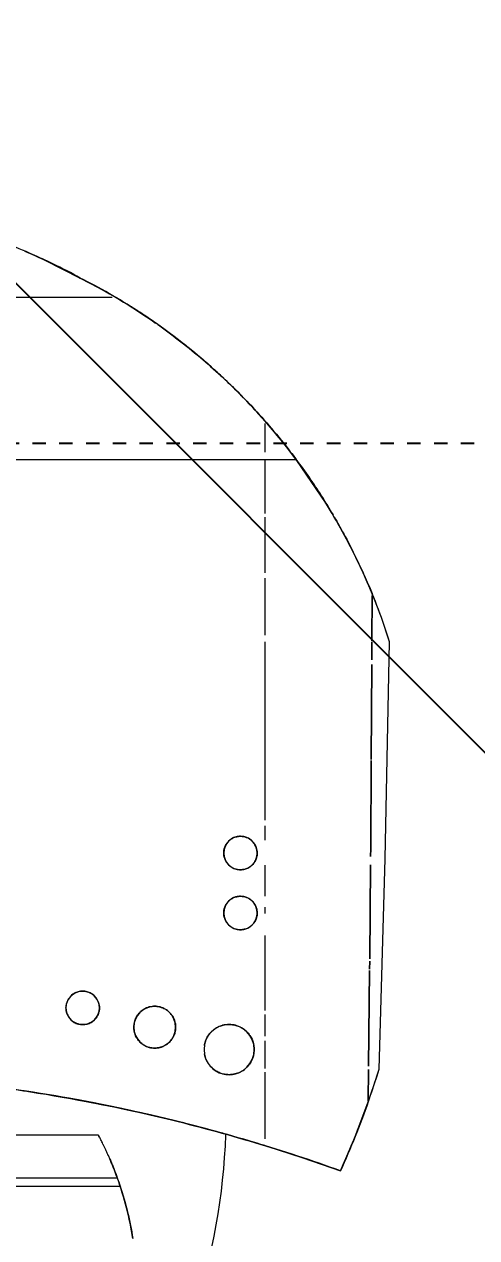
# Model space of a CAD drawing. Header units: inches. Extents: x -11331628 to 26860, y -6840660 to 4773.
# Drawn here: x 2373.18 to 2376.56, y -2142.61 to -2133.55 of the extents above; entities that cross this region are included whole.
import ezdxf
from ezdxf import colors
from ezdxf.entities.mleader import LeaderData, LeaderLine
from ezdxf.math import Vec2, Vec3

# ---------------------------------------------------------------- set-up
doc = ezdxf.new("R2010")
doc.units = ezdxf.units.IN
doc.header["$LTSCALE"] = 0.5
doc.header["$MEASUREMENT"] = 0
doc.linetypes.add('HIDDEN2', pattern=[0.1875, 0.125, -0.0625])
doc.layers.get('Defpoints').update_dxf_attribs({"color": 140})
for name, color, linetype in [('A-HATH', 9, 'Continuous'), ('DETL-1', 9, 'Continuous'), ('DETL-3', 4, 'Continuous')]:
    doc.layers.add(name, color=color, linetype=linetype)
doc.layers.add('Q-SPCQ', color=91, linetype='Continuous', lineweight=18)
doc.layers.add('TEXT 3', color=41, linetype='Continuous', lineweight=15)
doc.styles.add('TEXT-ITALIC', font='ariali.ttf')

# ---------------------------------------------------------------- blocks, each defined once
blk = doc.blocks.new('PERGOLA')
at = {"layer": 'DETL-3', "linetype": 'HIDDEN2'}
blk.add_lwpolyline([(3645.1085, 7962.3562), (3064.0204, 7962.3556)], dxfattribs=at)
blk = doc.blocks.new('QF_Nespresso - COFFEE MAKER - Vertuo XN910840 - QF_Nespresso - COFFEE MAKER - Vertuo XN910840-8075423-L1 Overall Plan')
at = {"layer": 'Q-SPCQ'}
for p, q in [((1.8754, 6.128), (1.9262, 6.106)), ((-0.4646, 5.7855), (2.5237, 5.7855)), ((3.765, 4.7451), (3.6641, 4.8637)), ((3.6641, 4.842), (3.6641, 4.6299)), ((3.8015, 4.7001), (3.765, 4.7451)), ((3.9, 4.5727), (-3.9, 4.5727)), ((3.6641, 4.5727), (3.6641, 4.1716)), ((3.6641, 4.1441), (3.6641, 3.7289)), ((4.4159, 3.6907), (4.3817, 3.7657)), ((3.6641, 3.689), (3.6641, 3.2628)), ((4.4366, 3.6432), (4.4159, 3.6905)), ((4.4657, 3.574), (4.4366, 3.6432)), ((4.4657, 3.5595), (4.4644, 3.2201)), ((4.4644, 3.2201), (4.4657, 3.5595)), ((3.6641, 3.2136), (3.6641, 1.8811)), ((4.4644, 3.2131), (4.4638, 3.0777)), ((4.4638, 3.0777), (4.4644, 3.2131)), ((4.4637, 3.044), (4.46, 2.3331)), ((4.46, 2.3331), (4.4637, 3.044)), ((3.6641, 1.8378), (3.6641, 1.7315)), ((3.6641, 1.546), (3.6641, 1.3134)), ((4.4545, 1.5482), (4.4485, 0.8457)), ((4.4485, 0.8457), (4.4545, 1.5482)), ((3.6641, 1.2322), (3.6641, 1.1838)), ((3.6641, 1.019), (3.6641, 0.461)), ((4.4483, 0.8282), (4.4477, 0.7682)), ((4.4477, 0.7682), (4.4483, 0.8282)), ((4.4476, 0.7594), (4.4402, 0.0438)), ((4.4402, 0.0438), (4.4476, 0.7594)), ((3.6641, 0.4297), (3.6641, 0.2682)), ((3.6641, 0.2337), (3.6641, 0.0264)), ((4.4399, 0.019), (4.4372, -0.2135)), ((4.4372, -0.2135), (4.4399, 0.019)), ((3.6641, -0.0015), (3.6641, -0.4984)), ((4.3389, -0.482), (4.4371, -0.2226)), ((2.4222, -0.4718), (1.75, -0.4718)), ((4.2299, -0.7371), (4.3389, -0.4821)), ((3.6641, -0.5489), (3.9481, -0.6396)), ((3.9481, -0.6396), (4.2299, -0.7371)), ((2.5631, -0.7918), (1.75, -0.7918)), ((1.75, -0.8517), (2.5815, -0.8517))]:
    blk.add_line(p, q, dxfattribs=at)
at = {"layer": 'Q-SPCQ', "flags": 128}
for points in [[(1.9262, 6.106), (2.0197, 6.0635), (2.2857, 5.9292)], [(2.2857, 5.9292), (2.4184, 5.8595), (2.5488, 5.7855)], [(4.1559, 4.191), (4.1185, 4.2522), (3.904, 4.5674), (3.8336, 4.6596)], [(4.3817, 3.7657), (4.3062, 3.9203), (4.2255, 4.0711)], [(4.5967, 3.2136), (4.535, 3.3952), (4.4657, 3.574)], [(4.5185, 0.0219), (4.5637, 1.5923), (4.5967, 3.2136)], [(4.4599, 2.3273), (4.4555, 1.6705), (4.455, 1.609)], [(4.455, 1.609), (4.4555, 1.6705), (4.4599, 2.3273)], [(4.4371, -0.2226), (4.479, -0.1007), (4.5185, 0.0219)]]:
    blk.add_lwpolyline(points, dxfattribs=at)
at = {"layer": 'Q-SPCQ'}
for centre, radius, start, end in [((0.2145, 1.8254), 4.5968, 57.50148, 59.48214), ((0.2145, 1.8254), 4.5968, 55.18598, 57.12171), ((0.2145, 1.8254), 4.5968, 52.48266, 54.77649), ((0.2145, 1.8254), 4.5968, 48.80228, 52.42253), ((0.2145, 1.8254), 4.5968, 46.99642, 48.15094), ((0.2145, 1.8254), 4.5968, 45.94845, 46.92068), ((0.2145, 1.8254), 4.5968, 43.74471, 45.92348), ((0.2145, 1.8254), 4.5968, 41.37186, 43.55921), ((3.4825, 1.6357), 0.125, 90, 270), ((3.4825, 1.6357), 0.125, 135, 210), ((3.4825, 1.6357), 0.125, 135, 150), ((3.4825, 1.6357), 0.125, 90, 135), ((3.4825, 1.6357), 0.125, 105, 135), ((3.4825, 1.6357), 0.125, 90, 105), ((3.4825, 1.6357), 0.125, 30, 90), ((3.4825, 1.6357), 0.125, 270, 90), ((3.4825, 1.6357), 0.125, 45, 90), ((3.4825, 1.6357), 0.125, 30, 45), ((3.4825, 1.6357), 0.125, 165, 180), ((3.4825, 1.6357), 0.125, 180, 225), ((3.4825, 1.6357), 0.125, 150, 165), ((3.4825, 1.6357), 0.125, 330, 30), ((3.4825, 1.6357), 0.125, 345, 30), ((3.4825, 1.6357), 0.125, 210, 225), ((3.4825, 1.6357), 0.125, 225, 240), ((3.4825, 1.6357), 0.125, 225, 240), ((3.4825, 1.6357), 0.125, 300, 315), ((3.4825, 1.6357), 0.125, 300, 315), ((3.4825, 1.6357), 0.125, 315, 330), ((3.4825, 1.6357), 0.125, 315, 330), ((3.4825, 1.6357), 0.125, 330, 345), ((3.4825, 1.6357), 0.125, 240, 270), ((3.4825, 1.6357), 0.125, 240, 255), ((3.4825, 1.6357), 0.125, 255, 270), ((3.4825, 1.6357), 0.125, 270, 285), ((3.4825, 1.6357), 0.125, 270, 285), ((3.4825, 1.6357), 0.125, 285, 300), ((3.4825, 1.6357), 0.125, 285, 300), ((3.4825, 1.1879), 0.125, 90, 270), ((3.4825, 1.1879), 0.125, 135, 150), ((3.4825, 1.1879), 0.125, 135, 150), ((3.4825, 1.1879), 0.125, 90, 135), ((3.4825, 1.1879), 0.125, 120, 135), ((3.4825, 1.1879), 0.125, 105, 120), ((3.4825, 1.1879), 0.125, 90, 105), ((3.4825, 1.1879), 0.125, 60, 90), ((3.4825, 1.1879), 0.125, 270, 90), ((3.4825, 1.1879), 0.125, 60, 90), ((3.4825, 1.1879), 0.125, 30, 60), ((3.4825, 1.1879), 0.125, 45, 60), ((3.4825, 1.1879), 0.125, 30, 45), ((3.4825, 1.1879), 0.125, 150, 225), ((3.4825, 1.1879), 0.125, 150, 210), ((3.4825, 1.1879), 0.125, 330, 30), ((3.4825, 1.1879), 0.125, 15, 30), ((3.4825, 1.1879), 0.125, 330, 15), ((3.4825, 1.1879), 0.125, 210, 225), ((3.4825, 1.1879), 0.125, 225, 240), ((3.4825, 1.1879), 0.125, 225, 240), ((3.4825, 1.1879), 0.125, 300, 330), ((3.4825, 1.1879), 0.125, 300, 330), ((3.4825, 1.1879), 0.125, 240, 270), ((3.4825, 1.1879), 0.125, 240, 255), ((3.4825, 1.1879), 0.125, 255, 270), ((3.4825, 1.1879), 0.125, 270, 300), ((3.4825, 1.1879), 0.125, 270, 285), ((3.4825, 1.1879), 0.125, 285, 300), ((2.3036, 0.4795), 0.125, 90, 270), ((2.3036, 0.4795), 0.125, 120, 165), ((2.3036, 0.4795), 0.125, 120, 165), ((2.3036, 0.4795), 0.125, 105, 120), ((2.3036, 0.4795), 0.125, 105, 120), ((2.3036, 0.4795), 0.125, 90, 105), ((2.3036, 0.4795), 0.125, 90, 105), ((2.3036, 0.4795), 0.125, 75, 90), ((2.3036, 0.4795), 0.125, 270, 90), ((2.3036, 0.4795), 0.125, 75, 90), ((2.3036, 0.4795), 0.125, 60, 75), ((2.3036, 0.4795), 0.125, 60, 75), ((2.3036, 0.4795), 0.125, 45, 60), ((2.3036, 0.4795), 0.125, 45, 60), ((2.3036, 0.4795), 0.125, 15, 45), ((2.3036, 0.4795), 0.125, 15, 45), ((2.3036, 0.4795), 0.125, 165, 180), ((2.3036, 0.4795), 0.125, 165, 180), ((2.3036, 0.4795), 0.125, 180, 240), ((2.3036, 0.4795), 0.125, 180, 195), ((2.3036, 0.4795), 0.125, 360, 15), ((2.3036, 0.4795), 0.125, 360, 15), ((2.3036, 0.4795), 0.125, 345, 360), ((2.3036, 0.4795), 0.125, 345, 360), ((2.8419, 0.3353), 0.1562, 90, 180), ((2.8419, 0.3353), 0.1562, 90, 270), ((2.8419, 0.3353), 0.1562, 120, 150), ((2.8419, 0.3353), 0.1562, 105, 120), ((2.8419, 0.3353), 0.1562, 90, 105), ((2.8419, 0.3353), 0.1562, 75, 90), ((2.8419, 0.3353), 0.1562, 270, 90), ((2.8419, 0.3353), 0.1563, 75, 90), ((2.8419, 0.3353), 0.1562, 60, 75), ((2.8419, 0.3353), 0.1563, 60, 75), ((2.8419, 0.3353), 0.1562, 45, 60), ((2.8419, 0.3353), 0.1563, 45, 60), ((2.3036, 0.4795), 0.125, 195, 210), ((2.3036, 0.4795), 0.125, 210, 225), ((2.3036, 0.4795), 0.125, 225, 240), ((2.3036, 0.4795), 0.125, 240, 270), ((2.3036, 0.4795), 0.125, 240, 255), ((2.3036, 0.4795), 0.125, 285, 300), ((2.3036, 0.4795), 0.125, 285, 300), ((2.3036, 0.4795), 0.125, 300, 330), ((2.3036, 0.4795), 0.125, 300, 315), ((2.3036, 0.4795), 0.125, 315, 330), ((2.3036, 0.4795), 0.125, 330, 345), ((2.3036, 0.4795), 0.125, 330, 345), ((2.8419, 0.3353), 0.1562, 165, 180), ((2.8419, 0.3353), 0.1562, 150, 165), ((2.8419, 0.3353), 0.1562, 30, 45), ((2.8419, 0.3353), 0.1563, 30, 45), ((2.8419, 0.3353), 0.1562, 15, 30), ((2.8419, 0.3353), 0.1563, 360, 30), ((2.8419, 0.3353), 0.1562, 360, 15), ((2.3036, 0.4795), 0.125, 255, 270), ((2.3036, 0.4795), 0.125, 270, 285), ((2.3036, 0.4795), 0.125, 270, 285), ((2.8419, 0.3353), 0.1563, 180, 195), ((2.8419, 0.3353), 0.1562, 180, 195), ((2.8419, 0.3353), 0.1562, 195, 210), ((2.8419, 0.3353), 0.1562, 195, 210), ((2.8419, 0.3353), 0.1563, 330, 360), ((2.8419, 0.3353), 0.1563, 330, 345), ((2.8419, 0.3353), 0.1562, 345, 360), ((3.3975, 0.1683), 0.1875, 90, 270), ((3.3975, 0.1683), 0.1875, 120, 150), ((3.3975, 0.1683), 0.1875, 135, 150), ((3.3975, 0.1683), 0.1875, 120, 135), ((3.3975, 0.1683), 0.1875, 90, 105), ((3.3975, 0.1683), 0.1875, 90, 105), ((3.3975, 0.1683), 0.1875, 75, 90), ((3.3975, 0.1683), 0.1875, 270, 90), ((3.3975, 0.1683), 0.1875, 75, 90), ((3.3975, 0.1683), 0.1875, 45, 60), ((3.3975, 0.1683), 0.1875, 45, 60), ((3.3975, 0.1683), 0.1875, 30, 45), ((3.3975, 0.1683), 0.1875, 30, 45), ((2.8419, 0.3353), 0.1562, 210, 240), ((2.8419, 0.3353), 0.1563, 210, 225), ((2.8419, 0.3353), 0.1563, 225, 240), ((2.8419, 0.3353), 0.1563, 240, 255), ((2.8419, 0.3353), 0.1563, 240, 255), ((2.8419, 0.3353), 0.1563, 255, 270), ((2.8419, 0.3353), 0.1563, 255, 270), ((2.8419, 0.3353), 0.1562, 270, 300), ((2.8419, 0.3353), 0.1562, 270, 285), ((2.8419, 0.3353), 0.1562, 285, 300), ((2.8419, 0.3353), 0.1563, 300, 315), ((2.8419, 0.3353), 0.1562, 300, 315), ((2.8419, 0.3353), 0.1563, 315, 330), ((2.8419, 0.3353), 0.1562, 315, 330), ((3.3975, 0.1683), 0.1875, 210, 225), ((3.3975, 0.1683), 0.1875, 210, 225), ((3.3975, 0.1683), 0.1875, 225, 240), ((3.3975, 0.1683), 0.1875, 225, 240), ((3.3975, 0.1683), 0.1875, 300, 330), ((3.3975, 0.1683), 0.1875, 300, 315), ((3.3975, 0.1683), 0.1875, 315, 330), ((3.3975, 0.1683), 0.1875, 255, 270), ((3.3975, 0.1683), 0.1875, 255, 270), ((3.3975, 0.1683), 0.1875, 270, 285), ((3.3975, 0.1683), 0.1875, 270, 285), ((0, -12.505), 12.505, 76.42557, 81.95157), ((0, -12.505), 12.505, 74.57206, 81.92107), ((0, -12.505), 12.505, 74.57206, 81.92107), ((0, -12.505), 12.505, 73.32642, 76.42557), ((0, -12.505), 12.505, 74.34986, 74.57107), ((0, -12.505), 12.505, 74.34986, 74.57107), ((-1.5071, -0.291), 4.8836, 342.02509, 357.92663), ((-1.5071, -0.291), 4.8836, 342.02509, 357.92663), ((0, -12.505), 12.505, 72.96176, 73.32131)]:
    blk.add_arc(centre, radius, start, end, dxfattribs=at)
for points, knots in [([(2.2857, 5.9292), (2.1544, 6.0014), (1.9515, 6.099), (1.6701, 6.2125), (1.489, 6.2753), (1.3406, 6.3207), (1.2277, 6.3528), (1.1129, 6.3824), (0.9963, 6.4087), (0.8775, 6.4325), (0.7567, 6.4542), (0.6342, 6.473), (0.469, 6.4933), (0.2591, 6.5101), (0.087, 6.5161), (0, 6.5173)], [0, 0, 0, 0, 0.2, 0.3, 0.4, 0.45, 0.5, 0.55, 0.6, 0.65, 0.7, 0.75, 0.8, 0.9, 1, 1, 1, 1]), ([(2.8484, 5.5928), (2.8036, 5.6241), (2.6225, 5.746), (2.433, 5.8547), (2.2857, 5.9292)], [0.8, 0.8, 0.8, 0.8, 0.85, 1, 1, 1, 1]), ([(3.3569, 5.1803), (3.2771, 5.255), (3.1714, 5.3472), (3.0617, 5.4344), (3.0373, 5.4534)], [0.6, 0.6, 0.6, 0.6, 0.7, 0.7283145, 0.7283145, 0.7283145, 0.7283145]), ([(3.8549, 4.6322), (3.8375, 4.6548), (3.7457, 4.7716), (3.6483, 4.8838), (3.5662, 4.9713)], [0.3739159, 0.3739159, 0.3739159, 0.3739159, 0.4, 0.5097654, 0.5097654, 0.5097654, 0.5097654]), ([(3.8964, 4.5775), (3.931, 4.5311), (4.0286, 4.3954), (4.1185, 4.2546), (4.174, 4.1606)], [0.6470086, 0.6470086, 0.6470086, 0.6470086, 0.7, 0.8, 0.8, 0.8, 0.8]), ([(4.1832, 4.1449), (4.2076, 4.1031), (4.2907, 3.9556), (4.3655, 3.8039), (4.4147, 3.6932)], [0.8055406, 0.8055406, 0.8055406, 0.8055406, 0.85, 0.9606241, 0.9606241, 0.9606241, 0.9606241]), ([(3.4389, 1.5185), (3.432, 1.5211), (3.4186, 1.5276), (3.4006, 1.5404), (3.3854, 1.5561), (3.369, 1.5799), (3.3557, 1.6175), (3.3575, 1.6588), (3.3702, 1.6928), (3.3851, 1.7154), (3.398, 1.7282), (3.4052, 1.7339)], [0.1111111, 0.1111111, 0.1111111, 0.1111111, 0.1666667, 0.2222222, 0.2777778, 0.3333333, 0.4444444, 0.5833333, 0.6527778, 0.7222222, 0.7916667, 0.7916667, 0.7916667, 0.7916667]), ([(3.4052, 1.7339), (3.4125, 1.7395), (3.4364, 1.7544), (3.4631, 1.7604), (3.4825, 1.7607)], [0.7916667, 0.7916667, 0.7916667, 0.7916667, 0.8611111, 1, 1, 1, 1]), ([(3.5915, 1.697), (3.5985, 1.6845), (3.6093, 1.6537), (3.6076, 1.6123), (3.598, 1.5869), (3.5939, 1.5789)], [0.3333333, 0.3333333, 0.3333333, 0.3333333, 0.4444444, 0.5833333, 0.6527778, 0.6527778, 0.6527778, 0.6527778]), ([(3.5939, 1.5789), (3.5898, 1.5709), (3.5799, 1.5558), (3.5606, 1.5367), (3.5286, 1.5169), (3.502, 1.5109), (3.4825, 1.5107)], [0.6527778, 0.6527778, 0.6527778, 0.6527778, 0.7222222, 0.7916667, 0.8611111, 1, 1, 1, 1]), ([(3.4008, 1.0933), (3.3953, 1.098), (3.3852, 1.1085), (3.3689, 1.1323), (3.3558, 1.1698), (3.3575, 1.2109), (3.3701, 1.2448), (3.3849, 1.2674), (3.4042, 1.2866), (3.4362, 1.3066), (3.463, 1.3126), (3.4825, 1.3129)], [0.2222222, 0.2222222, 0.2222222, 0.2222222, 0.2777778, 0.3333333, 0.4444444, 0.5833333, 0.6527778, 0.7222222, 0.7916667, 0.8611111, 1, 1, 1, 1]), ([(3.5916, 1.249), (3.5986, 1.2365), (3.6093, 1.2058), (3.6076, 1.1646), (3.598, 1.1393), (3.594, 1.1313)], [0.3333333, 0.3333333, 0.3333333, 0.3333333, 0.4444444, 0.5833333, 0.6527778, 0.6527778, 0.6527778, 0.6527778]), ([(3.56, 1.0898), (3.5529, 1.0842), (3.5288, 1.0691), (3.5021, 1.0632), (3.4825, 1.0629)], [0.7916667, 0.7916667, 0.7916667, 0.7916667, 0.8611111, 1, 1, 1, 1]), ([(3.594, 1.1313), (3.59, 1.1233), (3.5826, 1.1121), (3.5703, 1.0985), (3.5636, 1.0926), (3.56, 1.0898)], [0.6527778, 0.6527778, 0.6527778, 0.6527778, 0.7222222, 0.7569444, 0.7916667, 0.7916667, 0.7916667, 0.7916667]), ([(2.1804, 0.5002), (2.181, 0.5037), (2.1835, 0.5158), (2.191, 0.536), (2.2032, 0.5547), (2.2154, 0.5685), (2.2288, 0.5803), (2.257, 0.5982), (2.2839, 0.6042), (2.3036, 0.6045)], [0.5555556, 0.5555556, 0.5555556, 0.5555556, 0.5833333, 0.6527778, 0.7222222, 0.7569444, 0.7916667, 0.8611111, 1, 1, 1, 1]), ([(2.3478, 0.5964), (2.3547, 0.5938), (2.3648, 0.5889), (2.3773, 0.5806), (2.3887, 0.5717), (2.4013, 0.5584), (2.4175, 0.5345), (2.4245, 0.5142), (2.4269, 0.5003)], [0.1111111, 0.1111111, 0.1111111, 0.1111111, 0.1666667, 0.1944444, 0.2222222, 0.2777778, 0.3333333, 0.4444444, 0.4444444, 0.4444444, 0.4444444]), ([(2.2215, 0.3852), (2.2161, 0.39), (2.206, 0.4005), (2.1898, 0.4243), (2.1828, 0.4446), (2.1804, 0.4584)], [0.2222222, 0.2222222, 0.2222222, 0.2222222, 0.2777778, 0.3333333, 0.4444444, 0.4444444, 0.4444444, 0.4444444]), ([(2.4268, 0.4585), (2.4262, 0.4551), (2.4236, 0.443), (2.4161, 0.4228), (2.404, 0.4042), (2.3918, 0.3905), (2.3784, 0.3787), (2.3631, 0.369), (2.3513, 0.3639), (2.3478, 0.3626)], [0.5555556, 0.5555556, 0.5555556, 0.5555556, 0.5833333, 0.6527778, 0.7222222, 0.7569444, 0.7916667, 0.8611111, 0.8888889, 0.8888889, 0.8888889, 0.8888889]), ([(2.8419, 0.179), (2.832, 0.1792), (2.8176, 0.1806), (2.7995, 0.1847), (2.7821, 0.1903), (2.7653, 0.1986), (2.7497, 0.209), (2.7355, 0.2202), (2.7198, 0.2367), (2.6996, 0.2664), (2.6835, 0.3128), (2.6855, 0.3637), (2.701, 0.4058), (2.7162, 0.4292), (2.7315, 0.4464), (2.7441, 0.4575), (2.7583, 0.4676), (2.7891, 0.4849), (2.8171, 0.4911), (2.8419, 0.4915)], [0, 0, 0, 0, 0.055556, 0.083333, 0.111111, 0.166667, 0.194444, 0.222222, 0.277778, 0.333333, 0.444444, 0.583333, 0.652778, 0.722222, 0.756944, 0.791667, 0.826389, 0.861111, 1, 1, 1, 1]), ([(2.8419, 0.4915), (2.8518, 0.4914), (2.8661, 0.49), (2.8842, 0.4858), (2.9016, 0.4802), (2.9185, 0.472), (2.9341, 0.4616), (2.9412, 0.456), (2.9446, 0.453)], [0, 0, 0, 0, 0.0555556, 0.0833333, 0.1111111, 0.1666667, 0.1944444, 0.2222222, 0.2222222, 0.2222222, 0.2222222]), ([(2.2594, 0.3626), (2.2525, 0.3652), (2.2424, 0.3701), (2.23, 0.3784), (2.2243, 0.3829), (2.2215, 0.3852)], [0.1111111, 0.1111111, 0.1111111, 0.1111111, 0.1666667, 0.1944444, 0.2222222, 0.2222222, 0.2222222, 0.2222222]), ([(2.3036, 0.3545), (2.2957, 0.3546), (2.2843, 0.3557), (2.2698, 0.3591), (2.2629, 0.3613), (2.2594, 0.3626)], [0, 0, 0, 0, 0.0555556, 0.0833333, 0.1111111, 0.1111111, 0.1111111, 0.1111111]), ([(2.9785, 0.411), (2.9872, 0.3954), (3.0003, 0.3573), (2.9982, 0.3065), (2.9857, 0.2729), (2.9794, 0.2611), (2.9783, 0.2592)], [0.3333333, 0.3333333, 0.3333333, 0.3333333, 0.4444444, 0.5833333, 0.6527778, 0.6666667, 0.6666667, 0.6666667, 0.6666667]), ([(3.2126, 0.1992), (3.2134, 0.2044), (3.2173, 0.2225), (3.2284, 0.2527), (3.2465, 0.2808), (3.2631, 0.2994), (3.2709, 0.3068), (3.274, 0.3094)], [0.5555556, 0.5555556, 0.5555556, 0.5555556, 0.5833333, 0.6527778, 0.7222222, 0.7569444, 0.7777778, 0.7777778, 0.7777778, 0.7777778]), ([(3.3975, 0.3558), (3.4094, 0.3556), (3.4266, 0.354), (3.4484, 0.349), (3.4693, 0.3422), (3.4896, 0.3322), (3.5083, 0.3198), (3.5254, 0.3063), (3.5443, 0.2863), (3.5685, 0.2505), (3.5876, 0.1947), (3.585, 0.1338), (3.5663, 0.0835), (3.5482, 0.0556), (3.53, 0.0351), (3.515, 0.0218), (3.4979, 0.0097), (3.4733, -0.0042), (3.4409, -0.0155), (3.4124, -0.0189), (3.3975, -0.0192)], [0, 0, 0, 0, 0.055556, 0.083333, 0.111111, 0.166667, 0.194444, 0.222222, 0.277778, 0.333333, 0.444444, 0.583333, 0.652778, 0.722222, 0.756944, 0.791667, 0.826389, 0.861111, 0.930556, 1, 1, 1, 1]), ([(2.9446, 0.2175), (2.9429, 0.2161), (2.9368, 0.211), (2.9254, 0.203), (2.9049, 0.1914), (2.8779, 0.1821), (2.8542, 0.1792), (2.8419, 0.179)], [0.7777778, 0.7777778, 0.7777778, 0.7777778, 0.7916667, 0.8263889, 0.8611111, 0.9305556, 1, 1, 1, 1]), ([(2.9783, 0.2592), (2.974, 0.2515), (2.9659, 0.2395), (2.9537, 0.2258), (2.9471, 0.2197), (2.9446, 0.2175)], [0.6666667, 0.6666667, 0.6666667, 0.6666667, 0.7222222, 0.7569444, 0.7777778, 0.7777778, 0.7777778, 0.7777778]), ([(3.3975, -0.0192), (3.3856, -0.019), (3.3683, -0.0173), (3.3466, -0.0123), (3.3257, -0.0055), (3.3054, 0.0044), (3.2867, 0.0169), (3.2782, 0.0236), (3.2741, 0.0272)], [0, 0, 0, 0, 0.0555556, 0.0833333, 0.1111111, 0.1666667, 0.1944444, 0.2222222, 0.2222222, 0.2222222, 0.2222222]), ([(1.7511, -0.1232), (1.8239, -0.1335), (2.2218, -0.1934), (2.6155, -0.2723), (2.935, -0.3493)], [0.7961218, 0.7961218, 0.7961218, 0.7961218, 0.8333333, 1, 1, 1, 1]), ([(2.5631, -0.7918), (2.5554, -0.7712), (2.54, -0.7306), (2.5213, -0.6828), (2.5063, -0.6471), (2.495, -0.6218), (2.484, -0.5979), (2.4739, -0.5756), (2.4643, -0.5551), (2.4551, -0.5365), (2.4467, -0.5199), (2.4396, -0.5056), (2.4337, -0.4936), (2.427, -0.4809), (2.4228, -0.4733), (2.4221, -0.4718), (2.4222, -0.4718)], [0, 0, 0, 0, 0.0555556, 0.1111111, 0.1388889, 0.1666667, 0.1944444, 0.2222222, 0.25, 0.2777778, 0.3055556, 0.3333333, 0.3611111, 0.3888889, 0.4444444, 0.4737946, 0.4737946, 0.4737946, 0.4737946]), ([(2.4222, -0.4718), (2.4222, -0.4718), (2.423, -0.4731), (2.4256, -0.4784), (2.4283, -0.4837)], [0.47379464, 0.47379464, 0.47379464, 0.47379464, 0.5, 0.55555556, 0.55555556, 0.55555556, 0.55555556]), ([(2.5162, -0.6711), (2.5201, -0.6802), (2.5278, -0.6987), (2.543, -0.7373), (2.5616, -0.7881), (2.5764, -0.8304), (2.5837, -0.8517)], [0.8333333, 0.8333333, 0.8333333, 0.8333333, 0.8611111, 0.8888889, 0.9444444, 1, 1, 1, 1])]:
    blk.add_open_spline(points, degree=3, knots=knots, dxfattribs=at)
for points in [[(1.872, 6.1295), (2.0123, 6.0696), (2.1501, 6.0028), (2.2857, 5.9292)], [(2.2857, 5.9292), (2.1501, 6.0028), (2.0123, 6.0696), (1.872, 6.1295)], [(2.2857, 5.9292), (2.4821, 5.8299), (2.6693, 5.718), (2.8481, 5.593)], [(3.9, 4.5727), (3.7516, 4.7699), (3.434, 5.1327), (2.8912, 5.5844), (2.4939, 5.8233), (2.2857, 5.9292)], [(2.8795, 5.5709), (2.9328, 5.5329), (2.9854, 5.4938), (3.0371, 5.4536)], [(3.0373, 5.4534), (2.9856, 5.4936), (2.9331, 5.5327), (2.8798, 5.5707)], [(3.0371, 5.4536), (3.1478, 5.3675), (3.2546, 5.2762), (3.357, 5.1803)], [(3.5662, 4.9713), (3.5183, 5.0223), (3.4692, 5.0722), (3.4191, 5.121)], [(3.4193, 5.1209), (3.4694, 5.0721), (3.5185, 5.0221), (3.5664, 4.9711)], [(3.5664, 4.9711), (3.668, 4.8628), (3.7643, 4.7496), (3.8549, 4.6321)], [(3.8959, 4.5782), (3.8824, 4.5963), (3.8687, 4.6143), (3.8549, 4.6322)], [(3.8549, 4.6321), (3.8687, 4.6142), (3.8823, 4.5963), (3.8959, 4.5782)], [(4.1741, 4.1603), (4.0894, 4.304), (3.9966, 4.4435), (3.8964, 4.5775)], [(4.5967, 3.2136), (4.5455, 3.3754), (4.4255, 3.6921), (4.192, 4.1489), (4.003, 4.4343), (3.9, 4.5727)], [(4.4147, 3.6932), (4.3457, 3.8483), (4.2686, 3.9987), (4.1833, 4.1447)], [(4.4149, 3.6927), (4.4252, 3.6695), (4.4353, 3.6462), (4.4453, 3.6228)], [(4.4453, 3.6228), (4.4353, 3.6462), (4.4252, 3.6695), (4.4149, 3.6927)], [(4.4453, 3.6228), (4.4522, 3.6066), (4.459, 3.5904), (4.4657, 3.574)], [(4.4657, 3.574), (4.459, 3.5904), (4.4522, 3.6066), (4.4453, 3.6228)], [(3.4825, 1.7607), (3.4903, 1.7606), (3.5054, 1.7591), (3.5264, 1.7535), (3.5465, 1.7437), (3.5645, 1.7309), (3.5797, 1.7152), (3.5879, 1.7033), (3.5915, 1.697)], [(3.4825, 1.5107), (3.4748, 1.5108), (3.4597, 1.5122), (3.4457, 1.516), (3.4389, 1.5185)], [(3.4825, 1.3129), (3.4903, 1.3128), (3.5055, 1.3113), (3.5195, 1.3075), (3.5264, 1.3049)], [(3.5264, 1.3049), (3.5333, 1.3023), (3.5467, 1.2958), (3.5587, 1.2872), (3.5642, 1.2825)], [(3.5642, 1.2825), (3.5698, 1.2777), (3.5799, 1.2672), (3.5881, 1.2552), (3.5916, 1.249)], [(3.4387, 1.0708), (3.4318, 1.0734), (3.4184, 1.0799), (3.4064, 1.0885), (3.4008, 1.0933)], [(3.4825, 1.0629), (3.4747, 1.063), (3.4596, 1.0645), (3.4455, 1.0682), (3.4387, 1.0708)], [(2.3036, 0.6045), (2.3115, 0.6044), (2.3268, 0.6029), (2.3409, 0.599), (2.3478, 0.5964)], [(2.1804, 0.4584), (2.178, 0.4723), (2.178, 0.4864), (2.1804, 0.5002)], [(2.4269, 0.5003), (2.4292, 0.4865), (2.4292, 0.4724), (2.4268, 0.4585)], [(2.3478, 0.3626), (2.334, 0.3574), (2.3194, 0.3548), (2.3036, 0.3545)], [(2.9446, 0.453), (2.9515, 0.447), (2.9641, 0.4338), (2.9742, 0.4188), (2.9785, 0.411)], [(3.3309, 0.3436), (3.3517, 0.3515), (3.3737, 0.3554), (3.3975, 0.3558)], [(3.2336, 0.0772), (3.2232, 0.0958), (3.2162, 0.1161), (3.2127, 0.1367)], [(4.2299, -0.7371), (4.2855, -0.6142), (4.3892, -0.3648), (4.4779, -0.1082), (4.5185, 0.0219)], [(2.935, -0.3493), (2.5814, -0.264), (2.2256, -0.1943), (1.8672, -0.1402)], [(1.8999, -0.1452), (2.2474, -0.1986), (2.5922, -0.2666), (2.935, -0.3493)], [(4.4371, -0.2226), (4.4062, -0.3098), (4.3407, -0.4826), (4.2681, -0.6528), (4.2299, -0.7371)], [(4.2299, -0.7371), (4.2681, -0.6528), (4.3407, -0.4826), (4.4062, -0.3098), (4.4371, -0.2226)], [(2.935, -0.3493), (3.155, -0.4024), (3.5907, -0.5203), (4.0182, -0.6611), (4.2299, -0.7371)], [(3.5875, -0.5257), (3.3717, -0.461), (3.1542, -0.4022), (2.935, -0.3493)], [(2.935, -0.3493), (3.1543, -0.4022), (3.3718, -0.461), (3.5876, -0.5257)], [(4.2299, -0.7371), (4.0175, -0.6608), (3.8033, -0.5903), (3.5875, -0.5257)], [(3.5876, -0.5257), (3.8034, -0.5903), (4.0175, -0.6608), (4.2299, -0.7371)], [(2.4939, -0.6194), (2.4975, -0.6275), (2.5047, -0.6444), (2.5124, -0.6621), (2.5162, -0.6711)], [(2.6782, -1.2435), (2.6661, -1.166), (2.6347, -1.0131), (2.5893, -0.8648), (2.5631, -0.7918)], [(2.5837, -0.8517), (2.6048, -0.9157), (2.6232, -0.9803), (2.639, -1.0456)], [(2.639, -1.0456), (2.6547, -1.1109), (2.6678, -1.1769), (2.6782, -1.2435)]]:
    blk.add_open_spline(points, degree=3, dxfattribs=at)
blk = doc.blocks.new('BAR')
at = {"layer": 'A-HATH', "true_color": 0xffffff, "transparency": 33554687}
h = blk.add_hatch(color=7, dxfattribs=at)
h.dxf.hatch_style = 1
h.paths.add_polyline_path([(3288.3465, 7783.0291), (3288.3465, 7843.0291), (3272.5228, 7843.0291), (3272.5225, 7960.9983), (3054.5387, 7960.9986), (3054.5392, 7783.0291), (3198.5286, 7783.023), (3198.5286, 7784.026), (3234.5286, 7784.025), (3234.5287, 7783.026)])
h.paths.add_polyline_path([(3078.5412, 7807.0336), (3078.5367, 7936.9983), (3248.5225, 7936.9983), (3248.527, 7807.0664), (3234.523, 7807.0666), (3234.5305, 7786.026), (3198.5286, 7786.026), (3198.5286, 7807.0384)], flags=16)

msp = doc.modelspace()

# ---------------------------------------------------------------- hatches: boundary and pattern name
at = {"layer": 'A-HATH', "true_color": 0xadadad, "transparency": 33554610}
h = msp.add_hatch(dxfattribs=at)
h.set_pattern_fill('ANSI37', color=253, scale=100)
h.set_pattern_definition([(45, (-1729.21, -5687.607), (-8.838835, 8.838835), []), (135, (-1729.21, -5687.607), (-8.838835, -8.838835), [])])
edge = h.paths.add_edge_path()
edge.add_line((2571.3851, -2090.9787), (2561.0297, -2064.1997))
edge.add_line((2561.0297, -2064.1997), (2571.3847, -2060.1234))
edge.add_line((2571.3847, -2060.1234), (2571.3847, -1951.2521))
edge.add_line((2571.3847, -1951.2521), (2424.0851, -1770.684))
edge.add_arc((1969.7217, -1170.2083), 753.0055, 264.4001612, 307.1137883, ccw=False)
edge.add_line((1896.2433, -1919.6202), (1896.2433, -1954.1919))
edge.add_line((1896.2433, -1954.1919), (2018.5422, -1954.1919))
edge.add_line((2018.5422, -1954.1919), (2018.5422, -1978.1919))
edge.add_line((2018.5422, -1978.1919), (1932.587, -1978.1919))
edge.add_line((1932.587, -1978.1919), (1932.587, -2315.705))
edge.add_line((1932.587, -2315.705), (2018.2433, -2315.7747))
edge.add_line((2018.2433, -2315.7747), (2018.2433, -2368.1729))
edge.add_line((2018.2433, -2368.1729), (2435.5273, -2368.1727))
edge.add_line((2435.5273, -2368.1727), (2435.4836, -2316.1256))
edge.add_line((2435.4836, -2316.1256), (2485.5265, -2316.1687))
edge.add_line((2485.5265, -2316.1687), (2485.5482, -2368.1727))
edge.add_line((2485.5482, -2368.1727), (2724.3618, -2368.1727))
edge.add_line((2724.3618, -2368.1727), (2724.3618, -2254.1699))
edge.add_line((2724.3618, -2254.1699), (2571.3851, -2254.171))
edge.add_line((2571.3851, -2254.171), (2571.3851, -2090.9787))
h.paths.add_polyline_path([(2252.5422, -2203.6752), (2490.5292, -2203.6752)], flags=16)

# ---------------------------------------------------------------- block references
at = {"layer": 'DETL-1', "rotation": 90}
msp.add_blockref('BAR', (10243.5404, -5228.2144, 215.0255), dxfattribs=at)

# ---------------------------------------------------------------- next in the draw order: leaders
at = {"layer": 'TEXT 3'}
ml = msp.add_multileader_mtext('Standard', dxfattribs=at)
ml.set_content("ZONE  VE (ELEV. 11.00') ", color=256, style='TEXT-ITALIC')
ml.set_leader_properties()
ml.build(insert=Vec2(0, 0))
ml.multileader.update_dxf_attribs({"leader_type": 2, "text_left_attachment_type": 2, "text_right_attachment_type": 2, "dogleg_length": 0.075, "arrow_head_size": 1.6, "scale": 40})
ctx = ml.context
ctx.base_point, ctx.scale, ctx.char_height, ctx.arrow_head_size, ctx.landing_gap_size, ctx.plane_origin, ctx.plane_x_axis, ctx.plane_y_axis = Vec3(24962.792, -19852.1303), 40, 2.4, 1.6, 0, Vec3(25012.4759, -19773.618), Vec3(0.087156, 0.996195), Vec3(-0.996195, 0.087156)
ctx.left_attachment, ctx.right_attachment = 2, 2
notes = []
notes.append((ctx, [(0, (0, 0, 0), (0, 0), (1, 0), 1, [])]))
ctx.mtext.insert, ctx.mtext.text_direction, ctx.mtext.rotation, ctx.mtext.flow_direction = Vec3(24961.2248, -19851.9932), Vec3(0.087156, 0.996195), 1.48353, 5
ctx.mtext.has_bg_fill, ctx.mtext.bg_color, ctx.mtext.bg_scale_factor, ctx.mtext.bg_transparency, ctx.mtext.use_window_bg_color = 1, -1027028792, 1.5, 0, 1
for ctx, leaders in notes:
    for number, flags, end, landing, length, lines in leaders:
        leader = LeaderData()
        leader.index, (leader.has_last_leader_line, leader.has_dogleg_vector, leader.attachment_direction) = number, flags
        leader.last_leader_point, leader.dogleg_vector, leader.dogleg_length = Vec3(end), Vec3(landing), length
        for number, points, colour, breaks in lines:
            line = LeaderLine()
            line.index, line.vertices, line.color, line.breaks = number, Vec3.list(points), colors.encode_raw_color(colour), breaks
            leader.lines.append(line)
        ctx.leaders.append(leader)

# ---------------------------------------------------------------- next in the draw order: hatches: boundary and pattern name
at = {"layer": 'A-HATH', "lineweight": 5, "true_color": 0xadadad, "transparency": 33554610}
h = msp.add_hatch(dxfattribs=at)
h.set_pattern_fill('AR-B88', color=253, scale=2.3)
h.set_pattern_definition([(0, (1822.999, -1735.121), (0, 18.4), []), (90, (1822.999, -1735.121), (-9.2, 18.4), [18.4, -18.4])])
edge = h.paths.add_edge_path()
edge.add_line((1746.7419, -3115.5297), (1659.5036, -3107.0145))
edge.add_arc((-1912.4879, -2695.9521), 3595.5661, 351.4680572, 353.4353168, ccw=False)
edge.add_line((1643.2871, -3229.393), (1779.0118, -3249.8678))
edge.add_line((1779.0118, -3249.8678), (1763.7725, -3332.2441))
edge.add_line((1763.7725, -3332.2441), (1819.8639, -3340.309))
edge.add_line((1819.8639, -3340.309), (1835.7993, -3258.1705))
edge.add_line((1835.7993, -3258.1705), (1924.3692, -3271.8848))
edge.add_arc((1894.3347, -3408.0557), 139.4438, -8.129099, 77.561731, ccw=False)
edge.add_arc((1505.3621, -3325.627), 536.8231, 339.461548, 349.030881, ccw=False)
edge.add_line((2008.0631, -3513.9638), (1978.9345, -3510.4886))
edge.add_line((1978.9345, -3510.4886), (1969.0302, -3568.7563))
edge.add_line((1969.0302, -3568.7563), (2045.4018, -3563.3561))
edge.add_line((2045.4018, -3563.3561), (2077.6809, -3518.1271))
edge.add_line((2077.6809, -3518.1271), (2127.3663, -3482.8234))
edge.add_line((2127.3663, -3482.8234), (2178.8563, -3455.4538))
edge.add_line((2178.8563, -3455.4538), (2230.7228, -3435.6198))
edge.add_line((2230.7228, -3435.6198), (2260.0482, -3430.8813))
edge.add_line((2260.0482, -3430.8813), (2269.5789, -3433.2444))
edge.add_line((2269.5789, -3433.2444), (2280.624, -3441.8015))
edge.add_line((2280.624, -3441.8015), (2286.6151, -3456.4014))
edge.add_line((2286.6151, -3456.4014), (2290.7893, -3475.4043))
edge.add_line((2290.7893, -3475.4043), (2294.3762, -3505.1663))
edge.add_line((2294.3762, -3505.1663), (2292.7856, -3546.398))
edge.add_line((2292.7856, -3546.398), (2359.577, -3541.8195))
edge.add_line((2359.577, -3541.8195), (2364.7047, -3460.8721))
edge.add_arc((2439.6926, -3469.4666), 75.4789, 99.938065, 173.461792, ccw=False)
edge.add_line((2426.6662, -3395.1202), (2585.3923, -3395.1398))
edge.add_line((2585.3923, -3395.1398), (2585.3931, -3392.6248))
edge.add_line((2585.3931, -3392.6248), (2507.3931, -3392.6248))
edge.add_line((2507.3931, -3392.6248), (2507.3931, -3391.1248))
edge.add_line((2507.3931, -3391.1248), (2585.4394, -3391.069))
edge.add_line((2585.4394, -3391.069), (2585.3468, -3338.8499))
edge.add_line((2585.3468, -3338.8499), (2507.8931, -3338.9058))
edge.add_line((2507.8931, -3338.9058), (2507.8931, -3337.4337))
edge.add_line((2507.8931, -3337.4337), (2585.3931, -3337.322))
edge.add_line((2585.3931, -3337.322), (2585.3931, -3284.8753))
edge.add_line((2585.3931, -3284.8753), (2507.3931, -3284.8753))
edge.add_line((2507.3931, -3284.8753), (2507.3931, -3283.3753))
edge.add_line((2507.3931, -3283.3753), (2585.3931, -3283.3753))
edge.add_line((2585.3931, -3283.3753), (2585.3931, -3281.1247))
edge.add_line((2585.3931, -3281.1247), (2507.4603, -3281.1246))
edge.add_line((2507.4603, -3281.1246), (2507.3931, -3247.1592))
edge.add_line((2507.3931, -3247.1592), (2501.3931, -3247.1592))
edge.add_line((2501.3931, -3247.1592), (2501.3931, -3245.1592))
edge.add_line((2501.3931, -3245.1592), (2411.1431, -3245.1592))
edge.add_line((2411.1431, -3245.1592), (2411.3931, -3281.2891))
edge.add_line((2411.3931, -3281.2891), (2194.1012, -3280.9602))
edge.add_arc((2207.2823, -2970.3886), 310.8512, 181.00734, 267.569753, ccw=False)
edge.add_line((1896.4791, -2975.8535), (1896.1725, -2515.5676))
edge.add_line((1896.1725, -2515.5676), (1896.2433, -2315.6935))
edge.add_line((1896.2433, -2315.6935), (1896.2433, -1919.6202))
edge.add_arc((1957.1962, -1221.8828), 700.3947, 247.7421146, 265.0074344, ccw=False)
edge.add_arc((961.0892, -2304.3659), 850.1089, -0.7638587, 30.7202934, ccw=False)
edge.add_line((1811.1226, -2315.699), (1811.1226, -2717.1059))
edge.add_line((1811.1226, -2717.1059), (1749.6189, -2717.1059))
edge.add_line((1749.6189, -2717.1059), (1739.1461, -2717.1059))
edge.add_line((1739.1461, -2717.1059), (1738.766, -2694.0561))
edge.add_line((1738.766, -2694.0561), (1683.0032, -2695.2165))
edge.add_line((1683.0032, -2695.2165), (1682.5053, -2730.9847))
edge.add_line((1682.5053, -2730.9847), (1681.8611, -2779.2627))
edge.add_line((1681.8611, -2779.2627), (1680.5312, -2804.3335))
edge.add_line((1680.5312, -2804.3335), (1736.3665, -2807.0254))
edge.add_line((1736.3665, -2807.0254), (1736.9844, -2788.0339))
edge.add_line((1736.9844, -2788.0339), (1748.5766, -2788.6489))
edge.add_line((1748.5766, -2788.6489), (1811.3726, -2788.6489))
edge.add_line((1811.3726, -2788.6489), (1811.3726, -3033.1304))
edge.add_arc((1720.8008, -3028.6361), 90.6832, 286.62235, 357.159252, ccw=False)

# ---------------------------------------------------------------- next in the draw order: block references
at = {"layer": 'Defpoints'}
msp.add_blockref('QF_Nespresso - COFFEE MAKER - Vertuo XN910840 - QF_Nespresso - COFFEE MAKER - Vertuo XN910840-8075423-L1 Overall Plan', (2371.3147, -2141.3776, 215.0255), dxfattribs=at)
at = {"layer": 'DETL-1', "rotation": 179.9999999999999}
msp.add_blockref('PERGOLA', (5553.3519, 5825.6743, 215.0255), dxfattribs=at)

doc.saveas('drawing.dxf')
